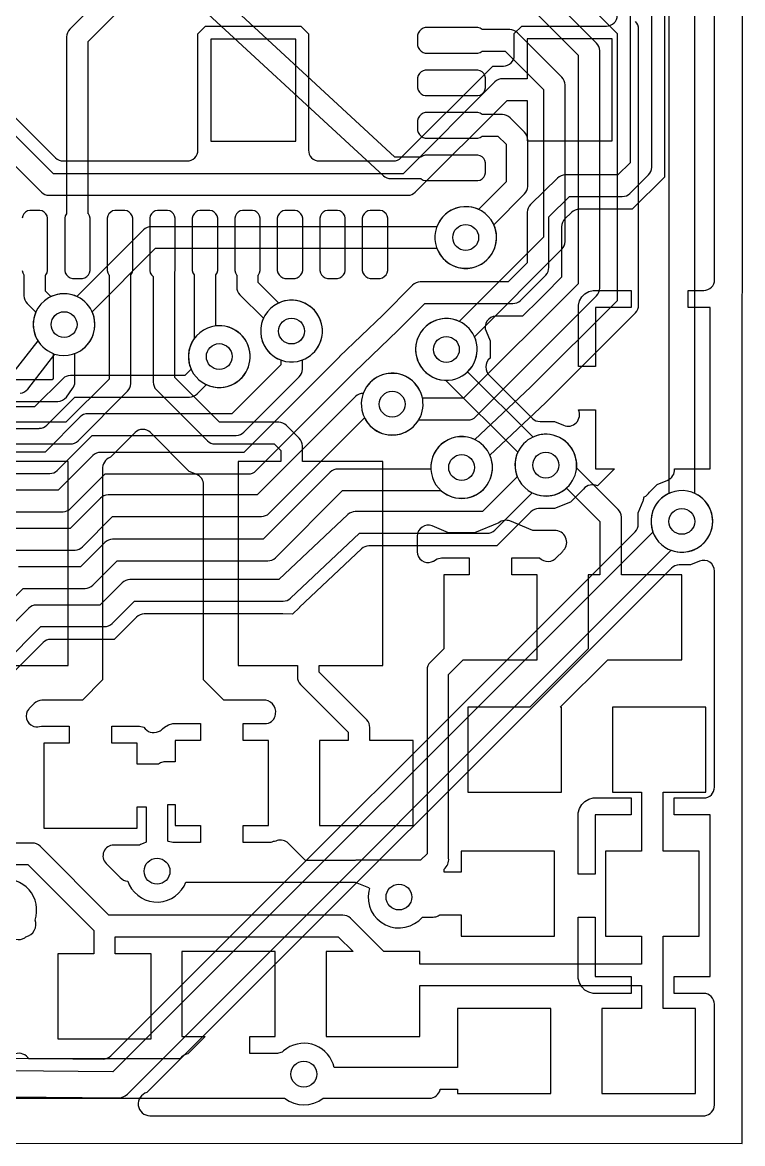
# Model space of a CAD drawing. Header units: millimetres. Extents: x 0 to 30, y 0 to 20.
# Drawn here: x 21.53 to 30, y 0 to 13.18 of the extents above; entities that cross this region are included whole.
import ezdxf

# ---------------------------------------------------------------- set-up
doc = ezdxf.new("R2010")
doc.units = ezdxf.units.MM

msp = doc.modelspace()

# ---------------------------------------------------------------- linework, layer by layer
at = {"layer": '16_copper'}
for points in [[(20.697, 1.009), (22.479, 0.99, 0.201619), (22.571, 1.027), (28.737, 7.193, 0.198912), (28.774, 7.283), (28.774, 7.417), (28.831, 7.556, 0.074846), (28.84, 7.593), (28.841, 7.603, 0.157054), (28.907, 7.66), (28.996, 7.75), (29.12, 7.801, 0.333293), (29.198, 7.932), (29.619, 7.932), (29.619, 9.832), (29.362, 9.832), (29.362, 10.032), (29.544, 10.032, 0.414156), (29.671, 10.159), (29.673, 19.546, 0.414271)], [(20.396, 14.324), (20.396, 12.598, 0.198912), (20.433, 12.509), (21.754, 11.188, 0.198912), (21.844, 11.151), (26.06, 11.151), (26.066, 11.151, 0.187839), (26.15, 11.188), (27.231, 12.268), (27.465, 12.268), (27.465, 11.791), (28.465, 11.791), (28.465, 12.991), (27.465, 12.991), (27.465, 12.522), (27.178, 12.522, 0.198912), (27.088, 12.485), (26.008, 11.405), (21.897, 11.405), (20.65, 12.651), (20.65, 14.376, 0.198912)], [(20.8, 14.491), (20.8, 12.766, 0.198912), (20.837, 12.676), (21.922, 11.592, 0.198912), (22.011, 11.555), (23.468, 11.555, 0.414214), (23.595, 11.682), (23.595, 13.051), (23.683, 13.139), (24.807, 13.139), (24.895, 13.051), (24.895, 11.682, 0.414214), (25.022, 11.555), (25.893, 11.555, 0.198912), (25.983, 11.592), (27.063, 12.672), (27.188, 12.672, 0.414214), (27.315, 12.799), (27.315, 13.053), (27.403, 13.141), (28.4, 13.141, 0.414214), (28.527, 13.268)], [(29.081, 14.192), (29.081, 11.366), (28.701, 10.987), (28.078, 10.987, 0.19602), (27.989, 10.95), (27.91, 10.873, 0.201808), (27.872, 10.782), (27.872, 10.188), (27.673, 9.989), (27.611, 9.927), (27.611, 9.927), (27.412, 9.728), (27.1, 9.728, 0.534518), (26.983, 9.552), (27.03, 9.44), (27.03, 9.236, 0.458583), (27.028, 9.027), (27.528, 8.527, 0.198912), (27.618, 8.49), (27.788, 8.49), (27.893, 8.446, 0.697099), (28.069, 8.628), (28.269, 8.628), (28.269, 7.932), (28.494, 7.932), (28.294, 7.732, 0.342113), (28.13, 7.696), (27.976, 7.543), (27.788, 7.465), (27.601, 7.465, 0.198912), (27.511, 7.428), (27.11, 7.026), (25.606, 7.026, 0.190919), (25.519, 6.992), (24.79, 6.306, 0.007705), (24.788, 6.304), (24.707, 6.223), (24.594, 6.227, 0.007697), (24.59, 6.227), (22.963, 6.227, 0.198912), (22.874, 6.19), (22.611, 5.927), (21.863, 5.927, 0.198912), (21.774, 5.89), (20.911, 5.027)], [(20.346, 7.427), (22.004, 7.427), (22.009, 7.428, 0.187839), (22.094, 7.464), (22.503, 7.873), (24.188, 7.873, 0.198912), (24.278, 7.91), (25.438, 9.071), (25.945, 9.561, 0.004302), (25.947, 9.562), (26.263, 9.878), (27.297, 9.878, 0.198912), (27.387, 9.915), (27.685, 10.213, 0.198912), (27.722, 10.303), (27.722, 10.899), (27.965, 11.137), (28.586, 11.137, 0.198912), (28.676, 11.174), (28.893, 11.391, 0.198912), (28.931, 11.481), (28.931, 14.072, 0.238943)], [(28.677, 13.986), (28.677, 11.533), (28.534, 11.391), (27.914, 11.391, 0.196011), (27.825, 11.354), (27.506, 11.043, 0.201817), (27.468, 10.952), (27.468, 10.356), (27.244, 10.132), (26.21, 10.132, 0.198912), (26.12, 10.095), (25.768, 9.743), (25.261, 9.253, 0.004302), (25.259, 9.251), (24.135, 8.127), (22.45, 8.127, 0.198912), (22.36, 8.09), (21.951, 7.681), (20.399, 7.681)], [(21.506, 8.824, 0.204188), (21.593, 8.872), (21.913, 9.284, 0.648236), (22.351, 9.781), (23.098, 10.528), (26.405, 10.528, 0.984834), (27.088, 10.772), (27.07, 10.815, 0.657183), (26.405, 10.782), (23.045, 10.782, 0.198912), (22.955, 10.745), (22.171, 9.96, 0.741203), (21.712, 9.44), (21.431, 9.077)], [(20.496, 7.877), (21.85, 7.877), (21.855, 7.878, 0.187839), (21.94, 7.914), (22.353, 8.327), (24.046, 8.327, 0.198912), (24.136, 8.364), (24.786, 9.014, 0.198912), (24.823, 9.104), (24.823, 9.214, 0.984834), (24.579, 9.898), (24.535, 9.88, 0.657183), (24.569, 9.214), (24.569, 9.157), (23.993, 8.581), (22.3, 8.581, 0.198912), (22.21, 8.544), (21.797, 8.131), (20.549, 8.131)], [(20.886, 5.214), (21.749, 6.077), (22.496, 6.077, 0.198912), (22.586, 6.114), (22.849, 6.377), (24.596, 6.377, 0.190919), (24.683, 6.411), (25.496, 7.176), (26.995, 7.176, 0.198912), (27.085, 7.213), (27.524, 7.652, 0.938765), (27.888, 8.279), (27.847, 8.303, 0.225123), (27.536, 8.307), (26.767, 9.076, 0.979572), (26.278, 9.611), (26.244, 9.577, 0.635813), (26.508, 8.976), (27.356, 8.128, 0.207841), (27.351, 7.839), (26.943, 7.43), (25.446, 7.43, 0.190919), (25.359, 7.396), (24.546, 6.631), (22.796, 6.631, 0.198912), (22.706, 6.594), (22.443, 6.331), (21.696, 6.331, 0.198912), (21.606, 6.294), (20.743, 5.431)], [(20.564, 8.409), (21.728, 8.409), (21.733, 8.41, 0.187839), (21.818, 8.446), (22.149, 8.777), (23.496, 8.777, 0.198912), (23.586, 8.814), (23.696, 8.924, 0.984834), (24.007, 9.58), (23.963, 9.598, 0.657182), (23.516, 9.104), (23.443, 9.031), (22.096, 9.031, 0.198912), (22.006, 8.994), (21.675, 8.663), (20.619, 8.663)], [(19.782, 6.977), (22.146, 6.977), (22.152, 6.978, 0.188501), (22.236, 7.015), (22.591, 7.373), (24.343, 7.373, 0.198912), (24.433, 7.41), (25.554, 8.532, 0.997285), (26.205, 8.855), (26.181, 8.896, 0.577351), (25.553, 8.855), (25.54, 8.821, 0.203719), (25.447, 8.784), (24.29, 7.627), (22.538, 7.627, 0.200229), (22.448, 7.589), (22.093, 7.231), (19.835, 7.231)], [(20.664, 5.652), (21.539, 6.527), (22.268, 6.527, 0.198912), (22.358, 6.564), (22.645, 6.851), (24.416, 6.851, 0.198912), (24.506, 6.888), (25.295, 7.677), (26.456, 7.677), (26.457, 7.676), (26.495, 7.647, 1), (26.898, 8.251), (26.857, 8.275, 0.57227), (26.334, 7.931), (25.242, 7.931, 0.198912), (25.152, 7.894), (24.363, 7.105), (22.592, 7.105, 0.198912), (22.502, 7.068), (22.215, 6.781), (21.486, 6.781, 0.198912)], [(20.546, 0.555), (22.655, 0.533, 0.201621), (22.765, 0.578), (29.161, 6.975, 0.948173), (29.447, 7.641), (29.403, 7.659, 0.63037), (28.946, 7.19), (22.594, 0.839), (20.549, 0.86)]]:
    msp.add_lwpolyline(points, format="xyb", dxfattribs=at)
for points in [[(24.745, 12.989), (23.745, 12.989), (23.745, 11.789), (24.745, 11.789)], [(28.069, 9.136), (28.069, 9.858), (28.083, 9.909), (28.109, 9.955), (28.146, 9.992), (28.192, 10.018), (28.243, 10.032), (28.69, 10.032), (28.69, 9.832), (28.269, 9.832), (28.269, 9.136)], [(28.068, 3.166), (28.068, 3.888), (28.082, 3.939), (28.108, 3.985), (28.145, 4.022), (28.191, 4.048), (28.242, 4.062), (28.689, 4.062), (28.689, 3.862), (28.268, 3.862), (28.268, 3.166)], [(28.242, 1.762), (28.191, 1.776), (28.145, 1.802), (28.108, 1.839), (28.082, 1.885), (28.068, 1.936), (28.068, 2.658), (28.268, 2.658), (28.268, 1.962), (28.689, 1.962), (28.689, 1.762)]]:
    msp.add_lwpolyline(points, close=True, dxfattribs=at)
msp.add_lwpolyline([(29.555, 0.324, 0.384551), (29.669, 0.45), (29.669, 1.635, 0.414271), (29.542, 1.762), (29.197, 1.762), (29.197, 1.962), (29.618, 1.962), (29.618, 3.862), (29.197, 3.862), (29.197, 4.062), (29.543, 4.062, 0.414156), (29.67, 4.189), (29.67, 6.73, 0.534581), (29.495, 6.847), (29.388, 6.803), (29.254, 6.803, 0.198912), (29.164, 6.766), (22.995, 0.596, 0.884743), (23.031, 0.324), (29.542, 0.323)], format="xyb", close=True, dxfattribs=at)
at = {"layer": '1_copper'}
for points in [[(29.134, 14.72), (29.134, 7.644), (29.126, 7.641), (29.084, 7.617), (29.047, 7.588), (29.013, 7.555), (28.984, 7.517), (28.96, 7.476), (28.942, 7.432), (28.93, 7.386), (28.924, 7.339), (28.924, 7.291), (28.93, 7.244), (28.942, 7.198), (28.96, 7.155), (28.984, 7.113), (29.013, 7.076), (29.047, 7.042), (29.084, 7.013), (29.126, 6.989), (29.169, 6.971), (29.215, 6.959), (29.262, 6.953), (29.31, 6.953), (29.357, 6.959, 0.725904), (29.439, 7.644), (29.439, 14.783, 0.198912)], [(27.231, 14.347), (28.524, 13.054), (28.524, 9.911), (27.508, 8.894), (26.851, 8.277), (26.813, 8.293), (26.767, 8.305), (26.72, 8.312), (26.673, 8.312), (26.626, 8.305), (26.58, 8.293), (26.536, 8.275), (26.495, 8.251), (26.457, 8.222), (26.423, 8.189), (26.394, 8.151), (26.371, 8.11), (26.352, 8.066), (26.34, 8.02), (26.334, 7.973), (26.334, 7.925), (26.34, 7.878), (26.352, 7.832), (26.371, 7.789), (26.394, 7.747), (26.423, 7.71), (26.457, 7.676), (26.495, 7.647), (26.536, 7.623), (26.58, 7.605), (26.626, 7.593), (26.673, 7.587), (26.72, 7.587), (26.767, 7.593, 0.479409), (27.028, 8.095), (27.683, 8.711, 0.007661), (27.686, 8.713), (28.741, 9.769, 0.198912), (28.778, 9.858), (28.778, 13.106, 0.198912), (28.741, 13.196)], [(27.04, 13.827), (28.067, 12.8), (28.067, 10.111), (26.719, 8.763), (26.236, 8.763, 0.939538), (25.517, 8.671), (25.523, 8.624, 0.687174), (26.191, 8.509), (26.772, 8.509, 0.198912), (26.861, 8.546), (28.284, 9.969, 0.198912), (28.321, 10.058), (28.321, 11.666, 0.076215), (28.321, 11.705), (28.321, 12.852, 0.198912), (28.284, 12.942), (27.182, 14.044, 0.198912)], [(22.818, 13.834), (22.088, 13.104, 0.198912), (22.051, 13.014), (22.051, 10.935), (22.049, 10.933), (22.035, 10.91), (22.028, 10.883), (22.028, 10.265), (22.035, 10.238), (22.049, 10.215), (22.069, 10.195), (22.092, 10.181), (22.119, 10.174), (22.237, 10.174), (22.264, 10.181), (22.287, 10.195), (22.307, 10.215), (22.321, 10.238), (22.328, 10.265), (22.328, 10.883), (22.321, 10.91), (22.307, 10.933), (22.305, 10.935), (22.305, 12.961), (22.998, 13.654, 0.227407)], [(23.312, 13.66), (25.776, 11.381, 0.188827), (25.862, 11.347), (26.217, 11.347), (26.219, 11.345), (26.242, 11.331), (26.269, 11.324), (26.887, 11.324), (26.914, 11.331), (26.937, 11.345), (26.957, 11.365), (26.971, 11.388), (26.978, 11.415), (26.978, 11.533), (26.971, 11.56), (26.957, 11.583), (26.937, 11.603), (26.914, 11.617), (26.887, 11.624), (26.269, 11.624), (26.242, 11.617), (26.219, 11.603), (26.217, 11.601), (25.912, 11.601), (23.484, 13.847, 0.206894)], [(20.399, 8.727), (21.946, 8.727, 0.236741), (22.048, 8.778), (22.122, 8.878, 0.161624), (22.148, 8.954), (22.148, 9.291, 0.984834), (21.904, 9.974), (21.867, 9.959), (21.802, 10.022), (21.803, 10.211), (21.807, 10.215), (21.821, 10.238), (21.828, 10.265), (21.828, 10.883), (21.821, 10.91), (21.807, 10.933), (21.787, 10.953), (21.764, 10.967), (21.737, 10.974), (21.619, 10.974), (21.592, 10.967), (21.569, 10.953), (21.549, 10.933), (21.535, 10.91), (21.528, 10.883)], [(21.449, 8.227), (22.096, 8.227, 0.198912), (22.186, 8.264), (22.768, 8.846, 0.198912), (22.805, 8.936), (22.805, 10.213), (22.807, 10.215), (22.821, 10.238), (22.828, 10.265), (22.828, 10.883), (22.821, 10.91), (22.807, 10.933), (22.787, 10.953), (22.764, 10.967), (22.737, 10.974), (22.619, 10.974), (22.592, 10.967), (22.569, 10.953), (22.549, 10.933), (22.535, 10.91), (22.528, 10.883), (22.528, 10.265), (22.535, 10.238), (22.549, 10.215), (22.551, 10.213), (22.551, 8.989), (22.043, 8.481), (21.396, 8.481, 0.198912)], [(21.528, 10.265), (21.535, 10.238), (21.549, 10.215), (21.549, 10.214), (21.548, 9.969, 0.203103), (21.586, 9.878), (21.689, 9.777, 0.431554), (21.894, 9.291), (21.894, 8.996), (21.882, 8.981), (20.346, 8.981, 0.198912)], [(19.914, 3.277), (21.596, 3.277), (22.369, 2.504), (22.369, 2.228), (21.946, 2.228), (21.946, 1.228), (23.046, 1.228), (23.046, 2.228), (22.623, 2.228), (22.623, 2.429), (25.246, 2.429), (25.421, 2.254), (25.105, 2.254), (25.105, 1.254), (26.205, 1.254), (26.205, 1.854), (28.813, 1.854), (28.813, 1.586), (28.346, 1.586), (28.346, 0.586), (29.446, 0.586), (29.446, 1.586), (29.067, 1.586), (29.067, 2.437), (29.49, 2.437), (29.49, 3.437), (29.067, 3.437), (29.067, 4.128), (29.569, 4.128), (29.569, 5.128), (28.469, 5.128), (28.469, 4.128), (28.813, 4.128), (28.813, 3.437), (28.39, 3.437), (28.39, 2.437), (28.813, 2.437), (28.813, 2.108), (26.205, 2.108), (26.205, 2.254), (25.78, 2.254), (25.388, 2.646, 0.198912), (25.298, 2.683), (22.549, 2.683), (21.738, 3.494, 0.199734), (21.648, 3.531), (19.966, 3.531)], [(21.453, 2.399, 0.218189), (21.558, 2.418), (21.572, 2.429, 0.455531), (21.68, 2.626), (21.692, 2.672, 0.577352), (21.219, 3.087)], [(21.114, 0.531), (24.614, 0.53, 0.351611), (25.068, 0.53), (26.319, 0.53, 0.3458), (26.442, 0.627), (26.443, 0.635), (26.646, 0.635), (26.646, 0.586), (27.746, 0.586), (27.746, 1.586), (26.646, 1.586), (26.646, 0.889), (25.196, 0.889, 0.529628), (24.639, 1.115), (24.602, 1.086), (24.586, 1.07, 0.097764), (24.531, 1.054), (24.205, 1.054), (24.205, 1.254), (24.505, 1.254), (24.505, 2.254), (23.405, 2.254), (23.405, 1.254), (23.681, 1.254), (23.478, 1.052, 0.228981), (23.384, 0.991), (21.608, 0.991, 0.337299), (21.447, 1.052)]]:
    msp.add_lwpolyline(points, format="xyb", dxfattribs=at)
for points in [[(26.588, 8.982, 0.48368), (26.847, 9.488), (27.876, 10.517, 0.198912), (27.913, 10.607), (27.913, 12.45, 0.198912), (27.876, 12.54), (27.352, 13.064, 0.198912), (27.262, 13.101), (26.939, 13.101), (26.937, 13.103), (26.914, 13.117), (26.887, 13.124), (26.269, 13.124), (26.242, 13.117), (26.219, 13.103), (26.199, 13.083), (26.185, 13.06), (26.178, 13.033), (26.178, 12.915), (26.185, 12.888), (26.199, 12.865), (26.219, 12.845), (26.242, 12.831), (26.269, 12.824), (26.887, 12.824), (26.914, 12.831), (26.937, 12.845), (26.939, 12.847), (27.209, 12.847), (27.659, 12.397), (27.659, 10.659), (26.668, 9.668), (26.634, 9.682), (26.588, 9.694), (26.541, 9.7), (26.493, 9.7), (26.446, 9.694), (26.4, 9.682), (26.357, 9.664), (26.315, 9.64), (26.278, 9.611), (26.244, 9.577), (26.215, 9.54), (26.191, 9.499), (26.173, 9.455), (26.161, 9.409), (26.155, 9.362), (26.155, 9.314), (26.161, 9.267), (26.173, 9.221), (26.191, 9.177), (26.215, 9.136), (26.244, 9.099), (26.278, 9.065), (26.315, 9.036), (26.357, 9.012), (26.4, 8.994), (26.446, 8.982), (26.493, 8.976), (26.541, 8.976)], [(26.815, 10.299, 0.48368), (27.074, 10.805), (27.436, 11.167, 0.198912), (27.473, 11.256), (27.473, 11.804, 0.198912), (27.436, 11.894), (27.266, 12.064, 0.198912), (27.176, 12.101), (26.939, 12.101), (26.937, 12.103), (26.914, 12.117), (26.887, 12.124), (26.269, 12.124), (26.242, 12.117), (26.219, 12.103), (26.199, 12.083), (26.185, 12.06), (26.178, 12.033), (26.178, 11.915), (26.185, 11.888), (26.199, 11.865), (26.219, 11.845), (26.242, 11.831), (26.269, 11.824), (26.887, 11.824), (26.914, 11.831), (26.937, 11.845), (26.939, 11.847), (27.123, 11.847), (27.219, 11.751), (27.219, 11.309), (26.895, 10.985), (26.861, 10.999), (26.815, 11.011), (26.768, 11.017), (26.721, 11.017), (26.674, 11.011), (26.628, 10.999), (26.584, 10.981), (26.543, 10.957), (26.505, 10.928), (26.471, 10.894), (26.442, 10.857), (26.419, 10.815), (26.4, 10.772), (26.388, 10.726), (26.382, 10.679), (26.382, 10.631), (26.388, 10.584), (26.4, 10.538), (26.419, 10.494), (26.442, 10.453), (26.471, 10.415), (26.505, 10.382), (26.543, 10.353), (26.584, 10.329), (26.628, 10.311), (26.674, 10.299), (26.721, 10.292), (26.768, 10.292)], [(26.126, 4.736), (25.617, 4.736), (25.617, 4.89, 0.198912), (25.58, 4.98), (25.019, 5.541), (25.019, 5.618), (25.768, 5.618), (25.768, 8.018), (24.823, 8.018), (24.823, 8.204, 0.198912), (24.786, 8.294), (24.636, 8.444, 0.198912), (24.546, 8.481), (23.849, 8.481), (23.323, 9.007), (23.323, 10.247), (23.328, 10.265), (23.328, 10.883), (23.321, 10.91), (23.307, 10.933), (23.287, 10.953), (23.264, 10.967), (23.237, 10.974), (23.119, 10.974), (23.092, 10.967), (23.069, 10.953), (23.049, 10.933), (23.035, 10.91), (23.028, 10.883), (23.028, 10.265), (23.035, 10.238), (23.049, 10.215), (23.069, 10.195), (23.069, 10.195), (23.069, 8.954, 0.198912), (23.106, 8.864), (23.706, 8.264, 0.198912), (23.796, 8.227), (24.493, 8.227), (24.569, 8.151), (24.569, 8.018), (24.068, 8.018), (24.068, 5.618), (24.765, 5.618), (24.765, 5.488, 0.198912), (24.802, 5.398), (25.363, 4.837), (25.363, 4.736), (25.026, 4.736), (25.026, 3.736), (26.126, 3.736)], [(23.917, 8.898, 0.959342), (23.805, 9.614), (23.805, 10.213), (23.807, 10.215), (23.821, 10.238), (23.828, 10.265), (23.828, 10.883), (23.821, 10.91), (23.807, 10.933), (23.787, 10.953), (23.764, 10.967), (23.737, 10.974), (23.619, 10.974), (23.592, 10.967), (23.569, 10.953), (23.549, 10.933), (23.535, 10.91), (23.528, 10.883), (23.528, 10.265), (23.535, 10.238), (23.549, 10.215), (23.551, 10.213), (23.551, 9.465), (23.544, 9.456), (23.52, 9.415), (23.502, 9.371), (23.49, 9.325), (23.484, 9.278), (23.484, 9.23), (23.49, 9.183), (23.502, 9.137), (23.52, 9.093), (23.544, 9.052), (23.573, 9.015), (23.607, 8.981), (23.644, 8.952), (23.685, 8.928), (23.729, 8.91), (23.775, 8.898), (23.822, 8.892), (23.87, 8.892)], [(24.767, 9.198, 1), (24.625, 9.91), (24.579, 9.898), (24.546, 9.884), (24.305, 10.125), (24.305, 10.213), (24.307, 10.215), (24.321, 10.238), (24.328, 10.265), (24.328, 10.883), (24.321, 10.91), (24.307, 10.933), (24.287, 10.953), (24.264, 10.967), (24.237, 10.974), (24.119, 10.974), (24.092, 10.967), (24.069, 10.953), (24.049, 10.933), (24.035, 10.91), (24.028, 10.883), (24.028, 10.265), (24.035, 10.238), (24.049, 10.215), (24.051, 10.213), (24.051, 10.072, 0.198912), (24.088, 9.982), (24.366, 9.704), (24.352, 9.671), (24.34, 9.625), (24.334, 9.578), (24.334, 9.53), (24.34, 9.483), (24.352, 9.437), (24.37, 9.393), (24.394, 9.352), (24.423, 9.315), (24.457, 9.281), (24.494, 9.252), (24.535, 9.228), (24.579, 9.21), (24.625, 9.198), (24.672, 9.192), (24.72, 9.192)], [(27.79, 3.437), (26.69, 3.437), (26.69, 3.187), (26.49, 3.187), (26.49, 3.218), (26.489, 3.225, 0.26962), (26.543, 3.353), (26.543, 5.515), (26.716, 5.687), (27.586, 5.687), (27.586, 6.687), (27.286, 6.687), (27.286, 6.887), (27.612, 6.887, 0.441226), (27.817, 6.893), (27.877, 6.953, 0.038401), (27.89, 6.969), (27.895, 6.975, 0.66601), (27.788, 7.208), (27.533, 7.208), (27.265, 7.32, 0.261364), (27.133, 7.298), (26.849, 7.18), (26.543, 7.18), (26.35, 7.261, 0.534511), (26.174, 7.143), (26.174, 6.958, 0.514505), (26.342, 6.839), (26.354, 6.843, 0.018631), (26.365, 6.848), (26.409, 6.874), (26.46, 6.887), (26.786, 6.887), (26.786, 6.687), (26.486, 6.687), (26.486, 5.817), (26.326, 5.657, 0.198912), (26.289, 5.567), (26.289, 3.405), (26.213, 3.33), (25.464, 3.33, 0.039258), (25.444, 3.327), (24.86, 3.327), (24.657, 3.53, 0.257858), (24.527, 3.561), (24.511, 3.553, 0.103441), (24.452, 3.536), (24.126, 3.536), (24.126, 3.736), (24.426, 3.736), (24.426, 4.736), (24.126, 4.736), (24.126, 4.936), (24.383, 4.936, 0.021315), (24.396, 4.937), (24.403, 4.938, 0.329145), (24.509, 5.046), (24.509, 5.053, 0.476835), (24.361, 5.212), (23.9, 5.212), (23.662, 5.45), (23.662, 7.747, 0.303341), (23.583, 7.865), (23.494, 7.902), (23.036, 8.36, 0.414214), (22.856, 8.36), (22.566, 8.07, 0.34547), (22.474, 7.925), (22.474, 5.45), (22.236, 5.212), (21.761, 5.212, 0.198912), (21.671, 5.174), (21.611, 5.115), (21.605, 5.107, 0.522631), (21.656, 4.906), (21.665, 4.904, 0.162482), (21.756, 4.908), (22.082, 4.908), (22.082, 4.708), (21.782, 4.708), (21.782, 3.708), (22.882, 3.708), (22.882, 3.958), (22.987, 3.958), (22.987, 3.54), (22.953, 3.526, 0.081077), (22.908, 3.508), (22.605, 3.508, 0.668179), (22.516, 3.291), (22.68, 3.127, 0.199998), (22.77, 3.084), (22.788, 3.04, 0.657183), (23.454, 3.073), (25.444, 3.073), (25.601, 3.009), (25.611, 2.998), (25.603, 2.966, 0.773757), (26.235, 2.661), (26.363, 2.661, 0.055544), (26.391, 2.664), (26.403, 2.668, 0.069727), (26.44, 2.687), (26.69, 2.687), (26.69, 2.437), (27.79, 2.437)], [(27.869, 5.128), (27.856, 5.128), (28.416, 5.687), (29.286, 5.687), (29.286, 6.687), (28.575, 6.687), (28.575, 7.366, 0.198912), (28.538, 7.456), (28.047, 7.946, 0.946128), (27.33, 8.048), (27.324, 8.001, 0.67155), (27.928, 7.707), (28.321, 7.313), (28.321, 6.687), (28.186, 6.687), (28.186, 5.817), (27.497, 5.128), (26.769, 5.128), (26.769, 4.128), (27.869, 4.128)], [(22.882, 4.458), (22.882, 4.708), (22.582, 4.708), (22.582, 4.908), (22.908, 4.908), (22.959, 4.894, 0.369369), (23.13, 4.842), (23.142, 4.848, 0.074666), (23.18, 4.873), (23.203, 4.896), (23.249, 4.922), (23.3, 4.936), (23.626, 4.936), (23.626, 4.736), (23.326, 4.736), (23.326, 4.486), (23.209, 4.486, 0.111437), (23.154, 4.474), (23.143, 4.467), (23.132, 4.46), (23.131, 4.459), (23.131, 4.459), (23.13, 4.458)]]:
    msp.add_lwpolyline(points, format="xyb", close=True, dxfattribs=at)
for points in [[(26.914, 12.331), (26.937, 12.345), (26.957, 12.365), (26.971, 12.388), (26.978, 12.415), (26.978, 12.533), (26.971, 12.56), (26.957, 12.583), (26.937, 12.603), (26.914, 12.617), (26.887, 12.624), (26.269, 12.624), (26.242, 12.617), (26.219, 12.603), (26.199, 12.583), (26.185, 12.56), (26.178, 12.533), (26.178, 12.415), (26.185, 12.388), (26.199, 12.365), (26.219, 12.345), (26.242, 12.331), (26.269, 12.324), (26.887, 12.324)], [(24.764, 10.181), (24.787, 10.195), (24.807, 10.215), (24.821, 10.238), (24.828, 10.265), (24.828, 10.883), (24.821, 10.91), (24.807, 10.933), (24.787, 10.953), (24.764, 10.967), (24.737, 10.974), (24.619, 10.974), (24.592, 10.967), (24.569, 10.953), (24.549, 10.933), (24.535, 10.91), (24.528, 10.883), (24.528, 10.265), (24.535, 10.238), (24.549, 10.215), (24.569, 10.195), (24.592, 10.181), (24.619, 10.174), (24.737, 10.174)], [(25.264, 10.181), (25.287, 10.195), (25.307, 10.215), (25.321, 10.238), (25.328, 10.265), (25.328, 10.883), (25.321, 10.91), (25.307, 10.933), (25.287, 10.953), (25.264, 10.967), (25.237, 10.974), (25.119, 10.974), (25.092, 10.967), (25.069, 10.953), (25.049, 10.933), (25.035, 10.91), (25.028, 10.883), (25.028, 10.265), (25.035, 10.238), (25.049, 10.215), (25.069, 10.195), (25.092, 10.181), (25.119, 10.174), (25.237, 10.174)], [(25.764, 10.181), (25.787, 10.195), (25.807, 10.215), (25.821, 10.238), (25.828, 10.265), (25.828, 10.883), (25.821, 10.91), (25.807, 10.933), (25.787, 10.953), (25.764, 10.967), (25.737, 10.974), (25.619, 10.974), (25.592, 10.967), (25.569, 10.953), (25.549, 10.933), (25.535, 10.91), (25.528, 10.883), (25.528, 10.265), (25.535, 10.238), (25.549, 10.215), (25.569, 10.195), (25.592, 10.181), (25.619, 10.174), (25.737, 10.174)], [(23.3, 3.536), (23.249, 3.55), (23.241, 3.554), (23.241, 3.986), (23.326, 3.986), (23.326, 3.736), (23.626, 3.736), (23.626, 3.536)]]:
    msp.add_lwpolyline(points, close=True, dxfattribs=at)
msp.add_lwpolyline([(21.373, 5.618), (22.068, 5.618), (22.068, 8.018), (21.373, 8.018)], dxfattribs=at)
at = {"layer": 'drills_via_1_16'}
for centre in [(26.744, 10.655), (22.021, 9.63), (24.696, 9.554), (23.846, 9.254), (26.517, 9.338), (25.879, 8.694), (26.696, 7.949), (27.686, 7.977), (29.286, 7.315), (23.114, 3.2), (25.959, 2.896), (24.841, 0.813)]:
    msp.add_circle(centre, 0.152, dxfattribs=at)
at = {"layer": 'outline'}
msp.add_lwpolyline([(0, 0), (29.996, -0.004), (30, 20), (0, 20), (0, 0)], close=True, dxfattribs=at)

doc.saveas('drawing.dxf')
